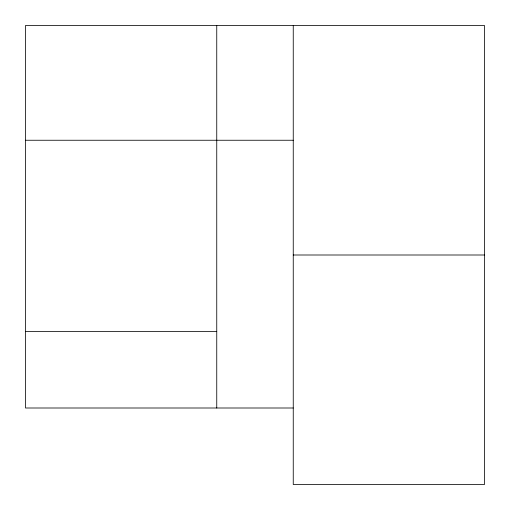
<?xml version="1.0" encoding="UTF-8"?>
<svg xmlns="http://www.w3.org/2000/svg" width="510" height="510" viewBox="0 0 510 510"><rect width="100%" height="100%" fill="white"/><g stroke="black" fill="none" stroke-linecap="round" stroke-linejoin="round"><path stroke-width="0.76" d="M25.5 140.25L293.25 140.25M293.25 255L484.5 255M25.5 331.5L216.75 331.5M293.25 408L25.5 408L25.5 25.5L484.5 25.5L484.5 484.5L293.25 484.5L293.25 25.5M216.75 25.5L216.75 408"/></g></svg>
